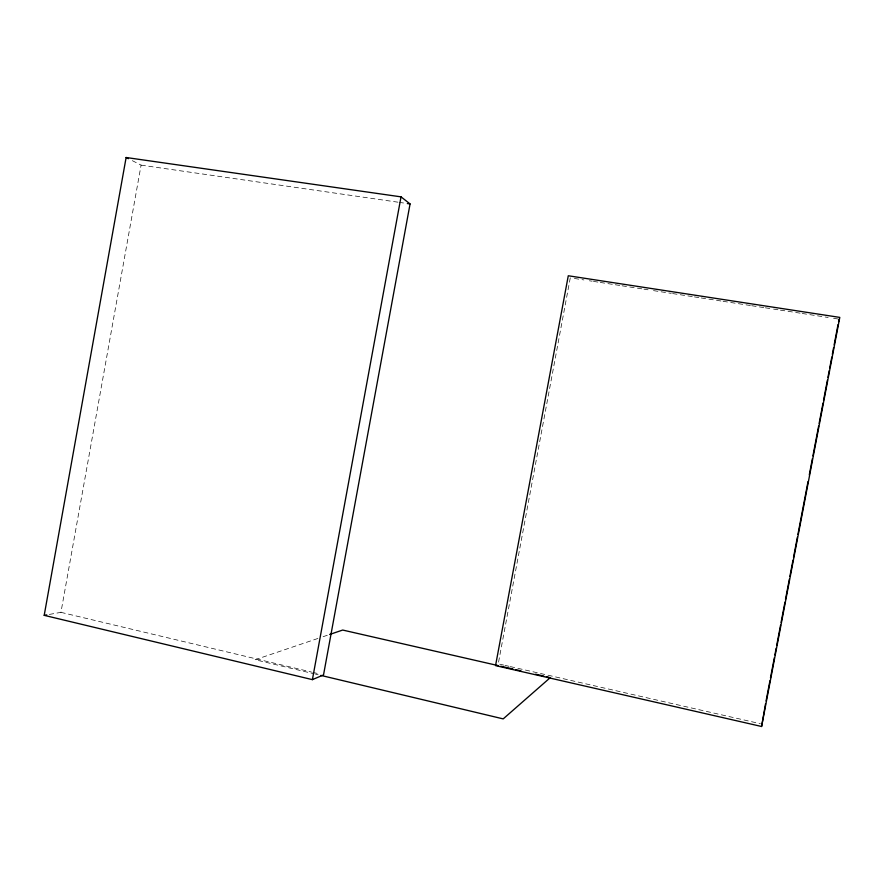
<?xml version="1.0" encoding="UTF-8"?>
<svg xmlns="http://www.w3.org/2000/svg" width="884" height="884" viewBox="0 0 884 884"><rect width="100%" height="100%" fill="white"/><g stroke="black" fill="none" stroke-linecap="round" stroke-linejoin="round"><path stroke-width="0.66" stroke-dasharray="4.42 3.31" d="M49.349 614.424L60.941 612.347L141.086 165.131L131.882 160.435M570.279 277.83L498.244 663.84L503.626 665.066M317.875 638.469L255.133 659.729L314.129 673.796M323.102 636.69L328.329 634.922M141.086 165.131L397.778 202.16M399.137 202.359L404.596 203.143M574.368 278.46L583.926 279.93M589.374 280.769L592.103 281.189M593.473 281.399L598.932 282.239M600.291 282.449L613.938 284.549M615.308 284.758L620.756 285.598M622.126 285.808L642.591 288.946M643.961 289.156L648.049 289.786M653.508 290.626L671.243 293.355M672.614 293.565L693.078 296.704M694.437 296.913L699.896 297.753M701.266 297.963L721.731 301.113M723.09 301.322L750.383 305.51M751.743 305.72L764.03 307.61M765.389 307.82L772.218 308.87M773.577 309.08L779.036 309.919M780.406 310.129L800.871 313.267M802.23 313.477L828.153 317.466M833.612 318.306L837.712 318.936M504.963 665.376L508.996 666.293M510.344 666.602L760.328 723.698M60.941 612.347L311.466 672.05M312.803 672.37L319.5 673.962M315.478 674.116L318.152 674.757"/><path stroke-width="1.33" d="M761.588 726.493L839.8 317.4L568.279 275.764L495.548 665.608L761.588 726.493L765.555 703.697M44.2 615.341L126.125 157.507L401.027 196.856L410.066 203.928L323.522 674.923L312.395 679.641L44.2 615.341L46.775 614.877M312.395 679.641L401.027 196.856M766.074 700.99L769.964 680.68M770.483 677.962L774.362 657.652M774.881 654.945L776.174 648.182M776.693 645.475L780.572 625.154M781.091 622.446L784.97 602.137M785.489 599.429L789.379 579.119M789.887 576.412L793.003 560.169M793.512 557.461L797.401 537.14M797.921 534.433L808.009 481.625M809.302 474.863L812.407 458.608M812.926 455.901L818.628 426.11M819.136 423.403L823.026 403.093M823.545 400.386L827.424 380.076M827.943 377.369L829.236 370.595M829.756 367.888L831.822 357.059M832.341 354.351L833.634 347.578M834.153 344.87L838.032 324.561M838.551 321.853L839.071 319.146M550.378 677.553L503.195 718.891L320.837 675.398M329.633 634.48L342.705 630.049L498.123 665.597M407.336 203.541L410.066 203.928M500.808 666.216L512.864 668.967M515.549 669.586L520.908 670.812M535.638 674.183L543.682 676.017M546.367 676.636L549.041 677.243M126.125 157.507L128.423 158.678"/></g></svg>
